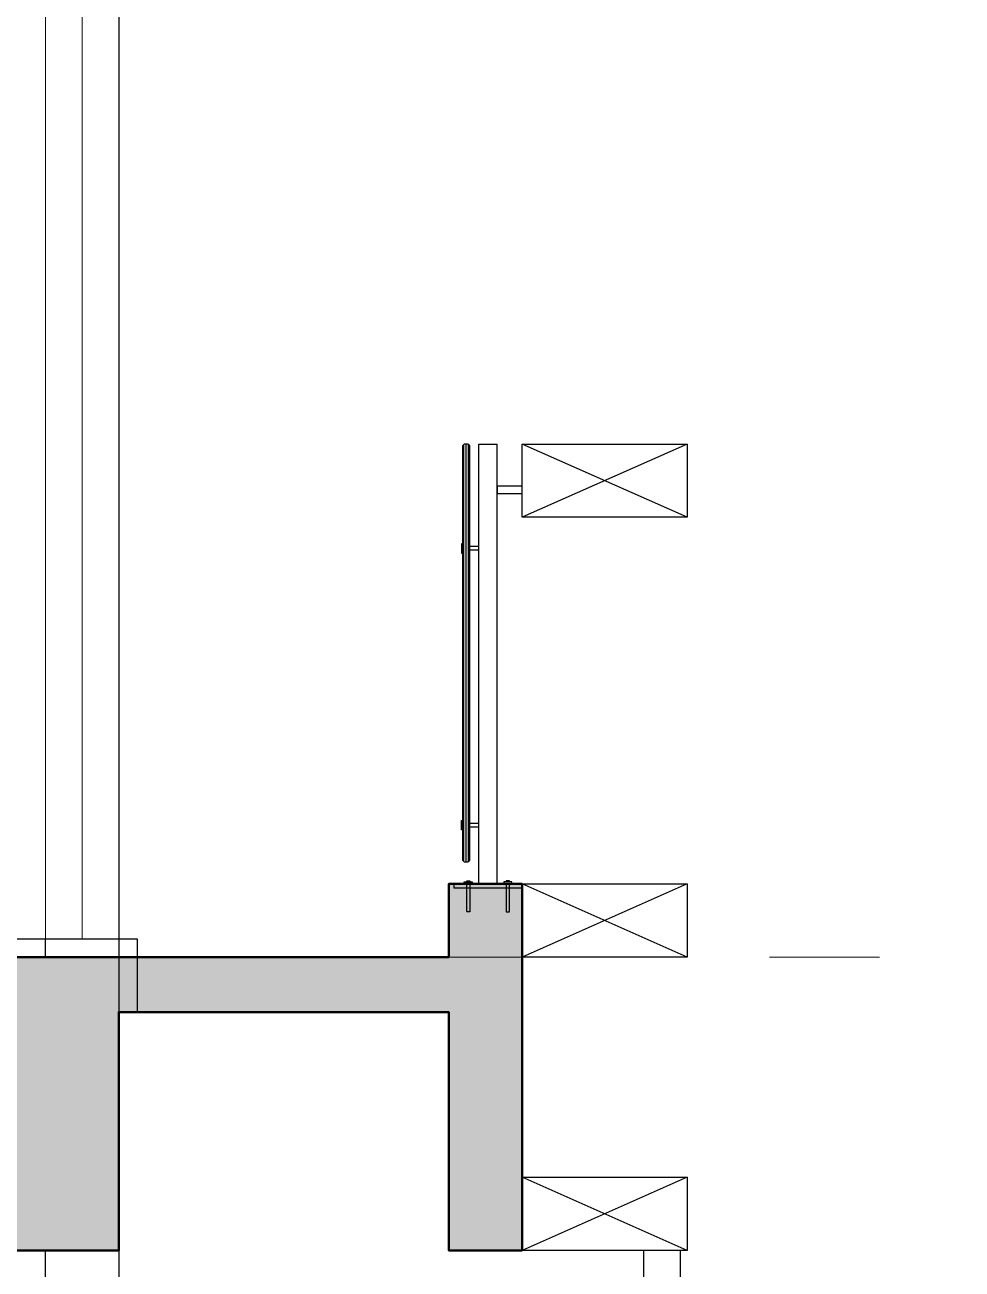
# Model space of a CAD drawing. Header units: millimetres. Extents: x 573003 to 1294762, y -9906 to 413061.
# Drawn here: x 679360 to 681915, y 39125 to 42519 of the extents above; entities that cross this region are included whole.
import ezdxf

# ---------------------------------------------------------------- set-up
doc = ezdxf.new("R2010")
doc.units = ezdxf.units.MM
doc.header["$MEASUREMENT"] = 0
doc.linetypes.add('HIDDEN', pattern=[0.375, 0.25, -0.125])
doc.linetypes.add('IMPORT-CE', pattern=[135, 90, -15, 15, -15])
for name, color, linetype in [('A-ANNO-DIMS', 50, 'Continuous'), ('A-ELEV-13FINE', 8, 'Continuous'), ('A-ELEV-15FINE', 1, 'Continuous'), ('A-ELEV-18LIGHT', 135, 'Continuous'), ('A-ELEV-40HEAVY', 90, 'Continuous'), ('A-ELEV-PATT 3', 251, 'Continuous'), ('A-GRID-01$0$A-ANNO-DIMS', 50, 'Continuous'), ('A-STRUCT-OTLN', 3, 'Continuous'), ('A-WALL-PATT', 251, 'Continuous'), ('HBA-DW-WIN', 1, 'Continuous')]:
    doc.layers.add(name, color=color, linetype=linetype)
for name, color, linetype, lineweight in [('KT-Net cot', 2, 'Continuous', 50), ('KT-Net manh', 251, 'Continuous', 13), ('KT-Net thay', 7, 'Continuous', 25), ('KT-Net truc', 18, 'Continuous', 15)]:
    doc.layers.add(name, color=color, linetype=linetype, lineweight=lineweight)

# ---------------------------------------------------------------- blocks, each defined once
blk = doc.blocks.new('1')
at = {"layer": 'A-GRID-01$0$A-ANNO-DIMS'}
for p, q in [((-85206.8, -52456), (-84756.8, -52256)), ((-85206.8, -52256), (-84756.8, -52456))]:
    blk.add_line(p, q, dxfattribs=at)
at = {"layer": 'A-GRID-01$0$A-ANNO-DIMS', "elevation": 0}
blk.add_lwpolyline([(-84756.8, -52256), (-85206.8, -52256), (-85206.8, -52456), (-84756.8, -52456)], close=True, dxfattribs=at)
blk = doc.blocks.new('Apart Typ Floor')
at = {"layer": 'A-WALL-PATT'}
h = blk.add_hatch(color=256, dxfattribs=at)
h.dxf.hatch_style = 1
h.paths.add_polyline_path([(-900, 200), (-1100, 200), (-1100, -800), (-900, -800), (-900, -150), (0, -150), (0, -800), (300, -800), (300, -250), (20700, -250), (20700, -800), (21000, -800), (21000, -150), (21900, -150), (21900, -800), (22100, -800), (22100, 200), (21900, 200), (21900, 0), (-900, 0)])
at = {"layer": 'A-ANNO-DIMS'}
for points in [[(21982.2, 200), (21982.2, 1400)], [(22032.2, 200), (22032.2, 1400)]]:
    blk.add_lwpolyline(points, dxfattribs=at)
blk.add_lwpolyline([(21914.5, 200), (22100, 200), (22100, 188), (21914.5, 188)], close=True, dxfattribs=at)
at = {"layer": 'A-ELEV-13FINE'}
blk.add_lwpolyline([(11600, 50), (21050, 50), (21050, -150)], dxfattribs=at)
at = {"layer": 'A-ELEV-15FINE', "linetype": 'Continuous', "elevation": 0}
for points in [[(21934.5, 1102.5), (21937.2, 1102.5), (21937.2, 1127.5), (21934.5, 1127.5)], [(21934.5, 372.5), (21937.2, 372.5), (21937.2, 347.5), (21934.5, 347.5)]]:
    blk.add_lwpolyline(points, close=True, dxfattribs=at)
at = {"layer": 'A-ELEV-15FINE', "linetype": 'Continuous'}
for points in [[(21982.2, 1120), (21957.2, 1120)], [(21982.2, 1110), (21957.2, 1110)], [(21982.2, 365), (21957.2, 365)], [(21982.2, 355), (21957.2, 355)]]:
    blk.add_lwpolyline(points, dxfattribs=at)
at = {"layer": 'A-ELEV-15FINE'}
for points in [[(21942.4, 205.3), (21964.2, 205.3), (21964.2, 200), (21942.4, 200)], [(22072, 205.3), (22050.2, 205.3), (22050.2, 200), (22072, 200)]]:
    blk.add_lwpolyline(points, close=True, dxfattribs=at)
at = {"layer": 'A-ELEV-15FINE', "elevation": 0}
for points in [[(21949.2, 205.3), (21949.2, 208.3), (21957.5, 208.3), (21957.5, 205.3)], [(22065.3, 205.3), (22065.3, 208.3), (22056.9, 208.3), (22056.9, 205.3)]]:
    blk.add_lwpolyline(points, dxfattribs=at)
at = {"layer": 'A-ELEV-15FINE', "linetype": 'HIDDEN', "elevation": 0}
for points in [[(21957.5, 200), (21957.5, 123.4), (21949.2, 123.4), (21949.2, 200)], [(22056.9, 200), (22056.9, 123.4), (22065.3, 123.4), (22065.3, 200)]]:
    blk.add_lwpolyline(points, dxfattribs=at)
at = {"layer": 'A-ELEV-18LIGHT', "elevation": 0}
blk.add_lwpolyline([(21937.2, 265), (21942.2, 260), (21952.2, 260), (21957.2, 265), (21957.2, 1395), (21952.2, 1400), (21942.2, 1400), (21937.2, 1395), (21937.2, 265)], dxfattribs=at)
at = {"layer": 'A-ELEV-40HEAVY'}
for p, q in [((21900, 0), (21900, 200)), ((21900, 200), (22100, 200)), ((22100, 200), (22100, 0)), ((21900, -150), (21000, -150))]:
    blk.add_line(p, q, dxfattribs=at)
for points in [[(21000, 0), (21000, 0)], [(22100, 0), (22100, 0), (22100, 0), (22100, -800), (21900, -800), (21900, -150)], [(21000, -150), (21000, -800), (20700, -800), (20700, -250)]]:
    blk.add_lwpolyline(points, dxfattribs=at)
at = {"layer": 'A-ELEV-PATT 3', "linetype": 'Continuous'}
for p, q in [((21940.9, 261.4), (21940.9, 1398.7)), ((21947.2, 260), (21947.2, 1400)), ((21953.6, 261.4), (21953.6, 1398.7))]:
    blk.add_line(p, q, dxfattribs=at)
at = {"layer": 'A-GRID-01$0$A-ANNO-DIMS'}
blk.add_line((21982.2, 1400), (22032.2, 1400), dxfattribs=at)
blk.add_lwpolyline([(22100, 1265), (22100, 1285), (22032.2, 1285), (22032.2, 1265)], close=True, dxfattribs=at)
at = {"layer": 'A-STRUCT-OTLN'}
blk.add_line((21900, 0), (21000, 0), dxfattribs=at)
blk.add_lwpolyline([(0, 0), (21000, 0), (21000, -150)], dxfattribs=at)
at = {"layer": 'HBA-DW-WIN', "ltscale": 5}
blk.add_lwpolyline([(20800, 50), (21000, 50), (21000, 0), (20800, 0)], close=True, dxfattribs=at)
at = {"layer": 'KT-Net cot'}
blk.add_lwpolyline([(-900, 200), (-1100, 200), (-1100, -800), (-900, -800), (-900, -150), (0, -150), (0, -800), (300, -800), (300, -250), (20700, -250), (20700, -800), (21000, -800), (21000, -150), (21900, -150), (21900, -800), (22100, -800), (22100, 200), (21900, 200), (21900, 0), (-900, 0)], close=True, dxfattribs=at)
at = {"layer": 'KT-Net manh'}
blk.add_line((20800, 2700), (20800, 0), dxfattribs=at)
blk.add_lwpolyline([(20900, 2700), (20900, 50)], dxfattribs=at)
at = {"layer": 'KT-Net thay'}
blk.add_line((21000, 3250), (21000, 0), dxfattribs=at)
at = {"layer": 'A-GRID-01$0$A-ANNO-DIMS', "xscale": -1}
for p in [(-62656.8, 53656), (-62656.8, 52456), (-62656.8, 51656)]:
    blk.add_blockref('1', p, dxfattribs=at)

msp = doc.modelspace()

# ---------------------------------------------------------------- linework, layer by layer
at = {"layer": 'KT-Net thay', "elevation": 0}
for points in [[(679615.5, 39175.6), (679615.5, 37875.6), (679415.5, 37875.6), (679415.5, 39175.6), (679615.5, 39175.6)], [(681147.1, 37875.6), (681147.1, 39175.6), (681047.1, 39175.6), (681047.1, 37875.6)]]:
    msp.add_lwpolyline(points, dxfattribs=at)
at = {"layer": 'KT-Net truc', "linetype": 'IMPORT-CE', "ltscale": 20}
msp.add_line((573990.5, 39975.6, 0), (690764.9, 39975.6, 0), dxfattribs=at)

# ---------------------------------------------------------------- block references
at = {"layer": 'KT-Net manh'}
msp.add_blockref('Apart Typ Floor', (658615.5, 39975.6, 0), dxfattribs=at)

doc.saveas('drawing.dxf')
